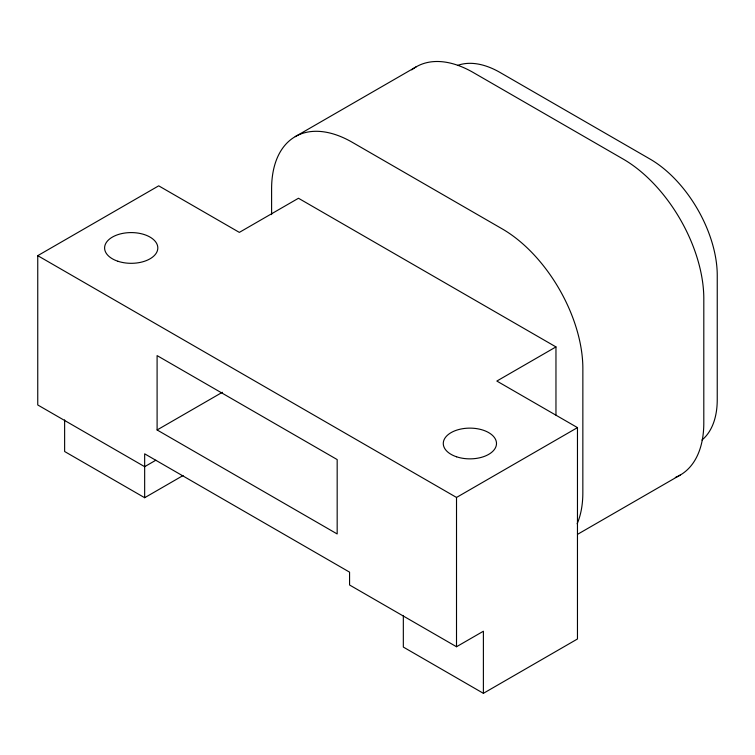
<?xml version="1.0" encoding="UTF-8"?>
<svg xmlns="http://www.w3.org/2000/svg" width="755" height="755" viewBox="0 0 755 755"><rect width="100%" height="100%" fill="white"/><g stroke="black" fill="none" stroke-linecap="round" stroke-linejoin="round"><path stroke-width="1.13" d="M555.963 415.137L555.963 346.913L298.47 198.254L239.344 232.389L158.701 185.834L37.75 255.662L37.75 404.963L144.658 466.684L155.841 460.229M64.628 419.893L64.628 451.509L144.658 497.715L183.097 475.518M144.658 497.715L144.667 453.83L349.565 572.148L349.574 585.002L456.511 646.742L483.398 631.227L483.389 693.326L403.33 647.073L403.33 615.448M271.602 214.618L271.602 188.854A114.033 65.845 60 0 1 352.255 142.289L502.235 228.897A114.033 65.836 60 0 1 582.86 368.563L582.841 492.704A114.033 65.836 60 0 1 577.141 523.8M456.511 646.742L456.52 497.451L577.471 427.613L496.837 381.058L555.963 346.913M577.471 427.613L577.462 638.985L483.389 693.326M295.233 136.646L416.175 66.836M157.106 429.963L157.097 355.605L337.174 459.568L337.174 533.955L157.106 429.963L222.357 392.289M577.518 534.351L680.179 475.093M37.75 255.662L456.52 497.451M675.329 477.453A114.033 65.836 60 0 0 703.802 422.885L703.811 298.744A114.033 65.836 60 0 0 623.186 159.078L473.196 72.48A114.033 65.845 60 0 0 411.711 69.856M457.445 65.487A95.036 54.87 60 0 1 500.074 72.48L650.064 159.078A95.026 54.87 60 0 1 717.25 275.462L717.241 399.603A95.036 54.87 60 0 1 701.98 440.033M456.586 456.803A26.604 15.364 0 0 0 496.497 443.487A26.604 15.364 0 0 0 456.577 430.19A26.604 15.364 0 0 0 456.586 456.803M117.903 261.258A26.604 15.364 0 0 0 157.814 247.951A26.604 15.364 0 0 0 117.903 234.645A26.604 15.364 0 0 0 117.903 261.258"/></g></svg>
